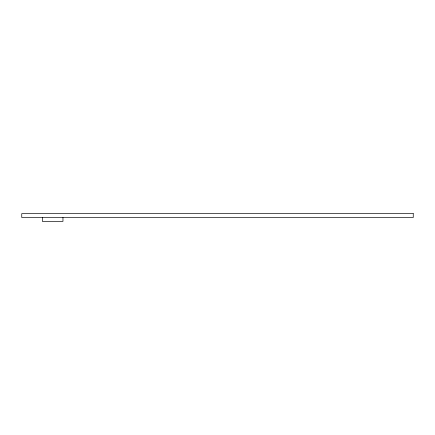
<?xml version="1.0" encoding="UTF-8"?>
<svg xmlns="http://www.w3.org/2000/svg" width="435" height="435" viewBox="0 0 435 435"><rect width="100%" height="100%" fill="white"/><g stroke="black" fill="none" stroke-linecap="round" stroke-linejoin="round"><path stroke-width="0.65" d="M62.961 217.5L62.961 221.366L42.353 221.366L42.353 217.5M413.25 213.634L21.75 213.634L21.75 217.5L413.25 217.5L413.25 213.634"/></g></svg>
